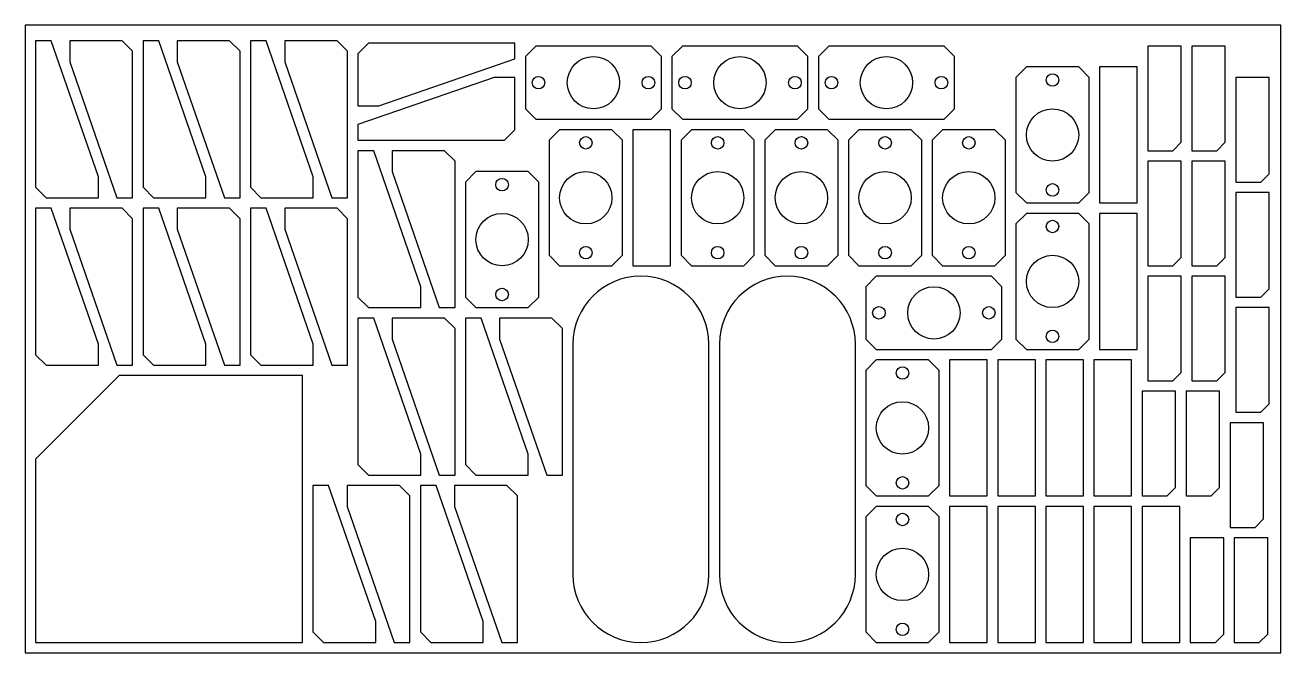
# Model space of a CAD drawing. Header units: metres. Extents: x 0 to 1200, y 0 to 600.
import ezdxf

# ---------------------------------------------------------------- set-up
doc = ezdxf.new("R2010")
doc.units = ezdxf.units.M

msp = doc.modelspace()

# ---------------------------------------------------------------- linework, layer by layer
for points in [[(0, 0), (1200, 0), (1200, 600), (0, 600)], [(70, 455), (25, 585), (10, 585), (10, 445), (20, 435), (70, 435)], [(42.7, 565), (87.7, 435), (102.7, 435), (102.7, 575), (92.7, 585), (42.7, 585)], [(172.7, 455), (127.7, 585), (112.7, 585), (112.7, 445), (122.7, 435), (172.7, 435)], [(145.4, 565), (190.4, 435), (205.4, 435), (205.4, 575), (195.4, 585), (145.4, 585)], [(275.4, 455), (230.4, 585), (215.4, 585), (215.4, 445), (225.4, 435), (275.4, 435)], [(248.1, 565), (293.1, 435), (308.1, 435), (308.1, 575), (298.1, 585), (248.1, 585)], [(338.1, 522.7), (468.1, 567.7), (468.1, 582.7), (328.1, 582.7), (318.1, 572.7), (318.1, 522.7)], [(598.1, 580), (488.1, 580), (478.1, 570), (478.1, 520), (488.1, 510), (598.1, 510), (608.1, 520), (608.1, 570)], [(738.1, 580), (628.1, 580), (618.1, 570), (618.1, 520), (628.1, 510), (738.1, 510), (748.1, 520), (748.1, 570)], [(878.1, 580), (768.1, 580), (758.1, 570), (758.1, 520), (768.1, 510), (878.1, 510), (888.1, 520), (888.1, 570)], [(1072.8, 580), (1072.8, 480), (1096.8, 480), (1104.8, 488), (1104.8, 580)], [(1114.8, 580), (1114.8, 480), (1138.8, 480), (1146.8, 488), (1146.8, 580)], [(1016.8, 440), (1016.8, 550), (1006.8, 560), (956.8, 560), (946.8, 550), (946.8, 440), (956.8, 430), (1006.8, 430)], [(1026.8, 560), (1026.8, 430), (1062.8, 430), (1062.8, 560)], [(448.1, 550), (318.1, 505), (318.1, 490), (458.1, 490), (468.1, 500), (468.1, 550)], [(1156.8, 550), (1156.8, 450), (1180.8, 450), (1188.8, 458), (1188.8, 550)], [(570.8, 380), (570.8, 490), (560.8, 500), (510.8, 500), (500.8, 490), (500.8, 380), (510.8, 370), (560.8, 370)], [(580.8, 500), (580.8, 370), (616.8, 370), (616.8, 500)], [(696.8, 380), (696.8, 490), (686.8, 500), (636.8, 500), (626.8, 490), (626.8, 380), (636.8, 370), (686.8, 370)], [(776.8, 380), (776.8, 490), (766.8, 500), (716.8, 500), (706.8, 490), (706.8, 380), (716.8, 370), (766.8, 370)], [(856.8, 380), (856.8, 490), (846.8, 500), (796.8, 500), (786.8, 490), (786.8, 380), (796.8, 370), (846.8, 370)], [(936.8, 380), (936.8, 490), (926.8, 500), (876.8, 500), (866.8, 490), (866.8, 380), (876.8, 370), (926.8, 370)], [(378.1, 350), (333.1, 480), (318.1, 480), (318.1, 340), (328.1, 330), (378.1, 330)], [(350.8, 460), (395.8, 330), (410.8, 330), (410.8, 470), (400.8, 480), (350.8, 480)], [(1072.8, 470), (1072.8, 370), (1096.8, 370), (1104.8, 378), (1104.8, 470)], [(1114.8, 470), (1114.8, 370), (1138.8, 370), (1146.8, 378), (1146.8, 470)], [(490.8, 340), (490.8, 450), (480.8, 460), (430.8, 460), (420.8, 450), (420.8, 340), (430.8, 330), (480.8, 330)], [(1156.8, 440), (1156.8, 340), (1180.8, 340), (1188.8, 348), (1188.8, 440)], [(70, 295), (25, 425), (10, 425), (10, 285), (20, 275), (70, 275)], [(42.7, 405), (87.7, 275), (102.7, 275), (102.7, 415), (92.7, 425), (42.7, 425)], [(172.7, 295), (127.7, 425), (112.7, 425), (112.7, 285), (122.7, 275), (172.7, 275)], [(145.4, 405), (190.4, 275), (205.4, 275), (205.4, 415), (195.4, 425), (145.4, 425)], [(275.4, 295), (230.4, 425), (215.4, 425), (215.4, 285), (225.4, 275), (275.4, 275)], [(248.1, 405), (293.1, 275), (308.1, 275), (308.1, 415), (298.1, 425), (248.1, 425)], [(1016.8, 300), (1016.8, 410), (1006.8, 420), (956.8, 420), (946.8, 410), (946.8, 300), (956.8, 290), (1006.8, 290)], [(1026.8, 420), (1026.8, 290), (1062.8, 290), (1062.8, 420)], [(923.4, 360), (813.4, 360), (803.4, 350), (803.4, 300), (813.4, 290), (923.4, 290), (933.4, 300), (933.4, 350)], [(1072.8, 360), (1072.8, 260), (1096.8, 260), (1104.8, 268), (1104.8, 360)], [(1114.8, 360), (1114.8, 260), (1138.8, 260), (1146.8, 268), (1146.8, 360)], [(1156.8, 330), (1156.8, 230), (1180.8, 230), (1188.8, 238), (1188.8, 330)], [(378.1, 190), (333.1, 320), (318.1, 320), (318.1, 180), (328.1, 170), (378.1, 170)], [(350.8, 300), (395.8, 170), (410.8, 170), (410.8, 310), (400.8, 320), (350.8, 320)], [(480.8, 190), (435.8, 320), (420.8, 320), (420.8, 180), (430.8, 170), (480.8, 170)], [(453.4, 300), (498.4, 170), (513.4, 170), (513.4, 310), (503.4, 320), (453.4, 320)], [(873.4, 160), (873.4, 270), (863.4, 280), (813.4, 280), (803.4, 270), (803.4, 160), (813.4, 150), (863.4, 150)], [(883.4, 280), (883.4, 150), (919.4, 150), (919.4, 280)], [(929.4, 280), (929.4, 150), (965.4, 150), (965.4, 280)], [(975.4, 280), (975.4, 150), (1011.4, 150), (1011.4, 280)], [(1021.4, 280), (1021.4, 150), (1057.4, 150), (1057.4, 280)], [(265, 265), (90, 265), (10, 185), (10, 10), (265, 10)], [(1067.4, 250), (1067.4, 150), (1091.4, 150), (1099.4, 158), (1099.4, 250)], [(1109.4, 250), (1109.4, 150), (1133.4, 150), (1141.4, 158), (1141.4, 250)], [(1151.4, 220), (1151.4, 120), (1175.4, 120), (1183.4, 128), (1183.4, 220)], [(335, 30), (290, 160), (275, 160), (275, 20), (285, 10), (335, 10)], [(307.7, 140), (352.7, 10), (367.7, 10), (367.7, 150), (357.7, 160), (307.7, 160)], [(437.7, 30), (392.7, 160), (377.7, 160), (377.7, 20), (387.7, 10), (437.7, 10)], [(410.4, 140), (455.4, 10), (470.4, 10), (470.4, 150), (460.4, 160), (410.4, 160)], [(873.4, 20), (873.4, 130), (863.4, 140), (813.4, 140), (803.4, 130), (803.4, 20), (813.4, 10), (863.4, 10)], [(883.4, 140), (883.4, 10), (919.4, 10), (919.4, 140)], [(929.4, 140), (929.4, 10), (965.4, 10), (965.4, 140)], [(975.4, 140), (975.4, 10), (1011.4, 10), (1011.4, 140)], [(1021.4, 140), (1021.4, 10), (1057.4, 10), (1057.4, 140)], [(1067.4, 140), (1067.4, 10), (1103.4, 10), (1103.4, 140)], [(1113.4, 110), (1113.4, 10), (1137.4, 10), (1145.4, 18), (1145.4, 110)], [(1155.4, 110), (1155.4, 10), (1179.4, 10), (1187.4, 18), (1187.4, 110)]]:
    msp.add_lwpolyline(points, close=True)
for points in [[(518.1, 545, -1), (568.1, 545, -1)], [(658.1, 545, -1), (708.1, 545, -1)], [(798.1, 545, -1), (848.1, 545, -1)], [(981.8, 553.5, -1), (981.8, 541.5, -1)], [(484.6, 545, -1), (496.6, 545, -1)], [(589.6, 545, -1), (601.6, 545, -1)], [(624.6, 545, -1), (636.6, 545, -1)], [(729.6, 545, -1), (741.6, 545, -1)], [(764.6, 545, -1), (776.6, 545, -1)], [(869.6, 545, -1), (881.6, 545, -1)], [(981.8, 520, -1), (981.8, 470, -1)], [(535.8, 493.5, -1), (535.8, 481.5, -1)], [(661.8, 493.5, -1), (661.8, 481.5, -1)], [(741.8, 493.5, -1), (741.8, 481.5, -1)], [(821.8, 493.5, -1), (821.8, 481.5, -1)], [(901.8, 493.5, -1), (901.8, 481.5, -1)], [(535.8, 460, -1), (535.8, 410, -1)], [(661.8, 460, -1), (661.8, 410, -1)], [(741.8, 460, -1), (741.8, 410, -1)], [(821.8, 460, -1), (821.8, 410, -1)], [(901.8, 460, -1), (901.8, 410, -1)], [(455.8, 453.5, -1), (455.8, 441.5, -1)], [(981.8, 448.5, -1), (981.8, 436.5, -1)], [(455.8, 420, -1), (455.8, 370, -1)], [(981.8, 413.5, -1), (981.8, 401.5, -1)], [(535.8, 388.5, -1), (535.8, 376.5, -1)], [(661.8, 388.5, -1), (661.8, 376.5, -1)], [(741.8, 388.5, -1), (741.8, 376.5, -1)], [(821.8, 388.5, -1), (821.8, 376.5, -1)], [(901.8, 388.5, -1), (901.8, 376.5, -1)], [(981.8, 380, -1), (981.8, 330, -1)], [(523.4, 295), (523.4, 75, 1), (653.4, 75), (653.4, 295, 1)], [(663.4, 295), (663.4, 75, 1), (793.4, 75), (793.4, 295, 1)], [(455.8, 348.5, -1), (455.8, 336.5, -1)], [(843.4, 325, -1), (893.4, 325, -1)], [(809.9, 325, -1), (821.9, 325, -1)], [(914.9, 325, -1), (926.9, 325, -1)], [(981.8, 308.5, -1), (981.8, 296.5, -1)], [(838.4, 273.5, -1), (838.4, 261.5, -1)], [(838.4, 240, -1), (838.4, 190, -1)], [(838.4, 168.5, -1), (838.4, 156.5, -1)], [(838.4, 133.5, -1), (838.4, 121.5, -1)], [(838.4, 100, -1), (838.4, 50, -1)], [(838.4, 28.5, -1), (838.4, 16.5, -1)]]:
    msp.add_lwpolyline(points, format="xyb", close=True)

doc.saveas('drawing.dxf')
